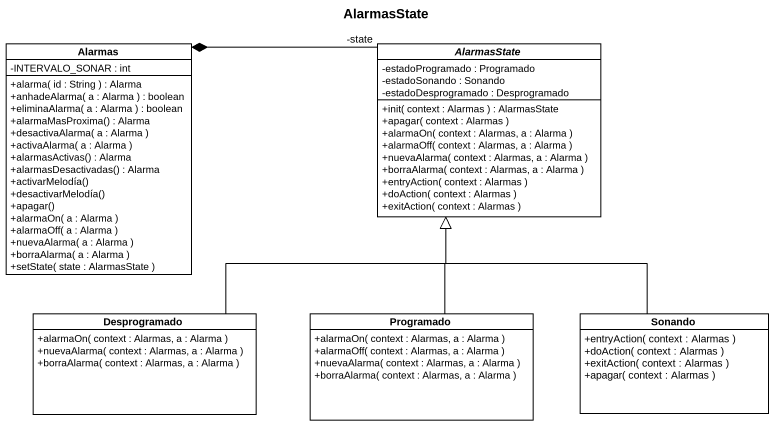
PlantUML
@startuml
title AlarmasState
hide circle
hide empty members
skinparam classAttributeIconSize 0
class Alarmas {
  -INTERVALO_SONAR : int
  +alarma( id : String ) : Alarma
  +anhadeAlarma( a : Alarma ) : boolean
  +eliminaAlarma( a : Alarma ) : boolean
  +alarmaMasProxima() : Alarma
  +desactivaAlarma( a : Alarma )
  +activaAlarma( a : Alarma )
  +alarmasActivas() : Alarma
  +alarmasDesactivadas() : Alarma
  +activarMelodía()
  +desactivarMelodía()
  +apagar()
  +alarmaOn( a : Alarma )
  +alarmaOff( a : Alarma )
  +nuevaAlarma( a : Alarma )
  +borraAlarma( a : Alarma )
  +setState( state : AlarmasState )
}
abstract class AlarmasState {
  -estadoProgramado : Programado
  -estadoSonando : Sonando
  -estadoDesprogramado : Desprogramado
  +init( context : Alarmas ) : AlarmasState
  +apagar( context : Alarmas )
  +alarmaOn( context : Alarmas, a : Alarma )
  +alarmaOff( context : Alarmas, a : Alarma )
  +nuevaAlarma( context : Alarmas, a : Alarma )
  +borraAlarma( context : Alarmas, a : Alarma )
  +entryAction( context : Alarmas )
  +doAction( context : Alarmas )
  +exitAction( context : Alarmas )
}
class Desprogramado {
  +alarmaOn( context : Alarmas, a : Alarma )
  +nuevaAlarma( context : Alarmas, a : Alarma )
  +borraAlarma( context : Alarmas, a : Alarma )
}
class Programado {
  +alarmaOn( context : Alarmas, a : Alarma )
  +alarmaOff( context : Alarmas, a : Alarma )
  +nuevaAlarma( context : Alarmas, a : Alarma )
  +borraAlarma( context : Alarmas, a : Alarma )
}
class Sonando {
  +entryAction( context : Alarmas )
  +doAction( context : Alarmas )
  +exitAction( context : Alarmas )
  +apagar( context : Alarmas )
}
Alarmas *-right- "-state" AlarmasState
Desprogramado -up-|> AlarmasState
Programado -up-|> AlarmasState
Sonando -up-|> AlarmasState
@enduml
